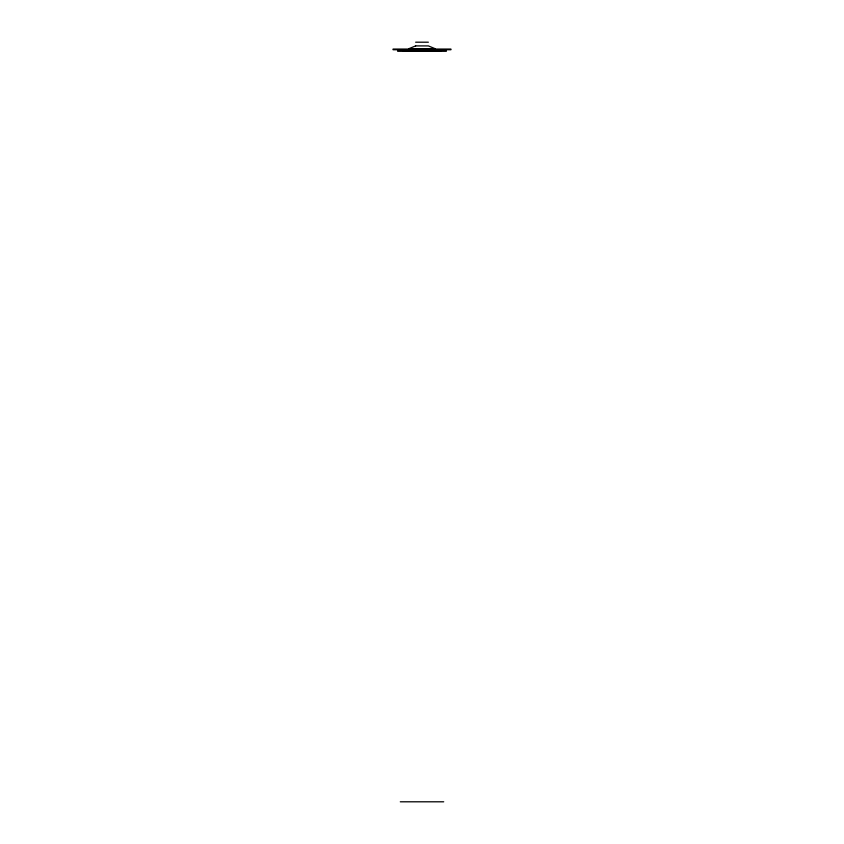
<?xml version="1.0" encoding="UTF-8"?>
<svg xmlns="http://www.w3.org/2000/svg" width="844" height="844" viewBox="0 0 844 844"><rect width="100%" height="100%" fill="white"/><g stroke="black" fill="none" stroke-linecap="round" stroke-linejoin="round"><path stroke-width="1.27" d="M415.649 42.2L428.351 42.2M393.051 49.057L450.949 49.057M393.051 49.743L450.949 49.743M418.16 50.408L425.872 50.408M403.021 50.629L440.979 50.629M397.535 50.777L446.465 50.777M397.535 50.883L446.465 50.883M400.288 801.8L443.712 801.8M415.649 45.903L408.654 48.783L435.356 48.783L428.351 45.903L415.649 45.903"/></g></svg>
